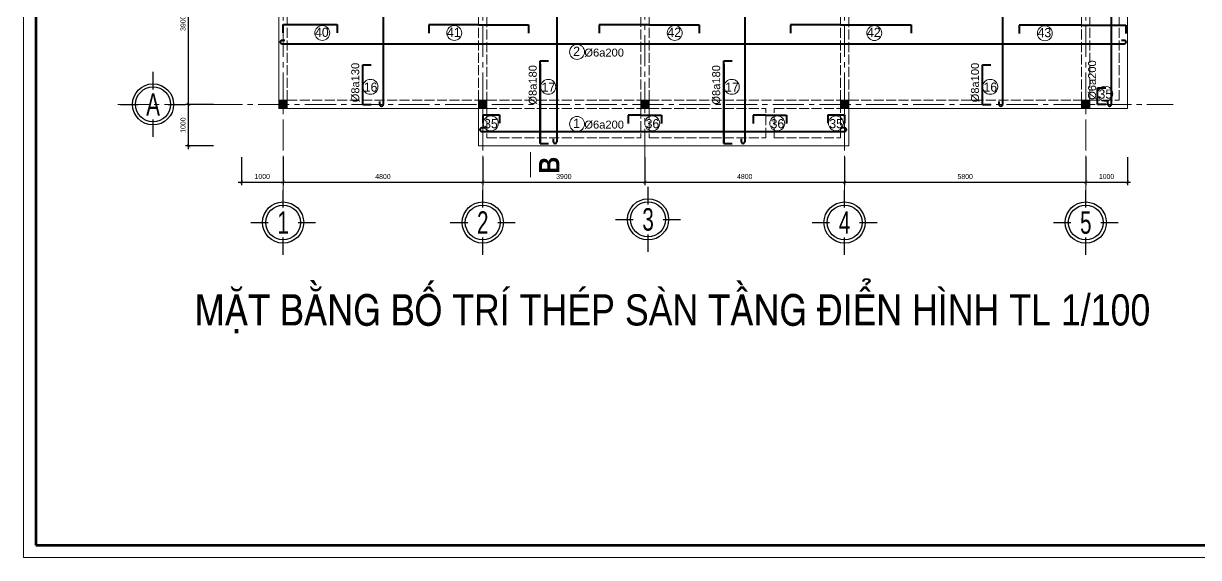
# Model space of a CAD drawing. Header units: inches. Extents: x 1604615 to 1925968, y -294302 to 52467.
# Drawn here: x 1762347 to 1790601, y -267877 to -255036 of the extents above; entities that cross this region are included whole.
import ezdxf
from ezdxf.enums import TextEntityAlignment as Align

# ---------------------------------------------------------------- set-up
doc = ezdxf.new("R2010")
doc.units = ezdxf.units.IN
doc.header["$LTSCALE"] = 20
doc.header["$MEASUREMENT"] = 0
for name, pattern in [('ACAD_ISO02W100', [15, 12, -3]), ('ACAD_ISO03W100', [30, 12, -18]), ('CENTER2', [1.125, 0.75, -0.125, 0.125, -0.125])]:
    doc.linetypes.add(name, pattern=pattern)
doc.layers.get('0').update_dxf_attribs({"lineweight": 13})
for name, color, linetype, lineweight in [('02', 103, 'Continuous', 20), ('dam', 132, 'Continuous', 40), ('khung', 26, 'Continuous', 80), ('kich thuoc', 8, 'Continuous', 13), ('KTHUOC_TRUC', 123, 'Continuous', 5), ('net dut', 7, 'Continuous', 9), ('SOHIEUTHEP', 212, 'Continuous', 13), ('THEP', 1, 'Continuous', 40), ('truc', 16, 'CENTER2', 9), ('VV', 114, 'Continuous', 13)]:
    doc.layers.add(name, color=color, linetype=linetype, lineweight=lineweight)
doc.layers.add('TEXT', color=9, linetype='Continuous')
doc.layers.add('TEXT2', color=4, linetype='Continuous')
doc.styles.add('chu', font='VHELVCN.TTF')
doc.styles.add('text', font='ARIALN.TTF')
doc.styles.add('thep', font='ARIAL.TTF')
doc.dimstyles.new('100THEPMU', dxfattribs={"dimtxt": 120, "dimasz": 75, "dimexe": 75, "dimexo": 250, "dimgap": 75, "dimtad": 1, "dimdec": 0, "dimzin": 4, "dimdsep": 46, "dimtxsty": 'Standard', "dimblk": 'ARCHTICK', "dimcen": 10, "dimdle": 75, "dimadec": 0, "dimazin": 0, "dimtfac": 1, "dimtdec": 0, "dimtix": 1, "dimtofl": 0, "dimtmove": 1, "dimatfit": 3, "dimfxl": 600, "dimfxlon": 1, "dimtolj": 1, "dimtzin": 0, "dimarcsym": 0})

# ---------------------------------------------------------------- blocks, each defined once
blk = doc.blocks.new('m')
at = {"layer": 'THEP'}
blk.add_line((-3, 41), (-73, 41), dxfattribs=at)
blk.add_arc((0, 0), 41.3, 266.3599, 93.6401, dxfattribs=at)
blk = doc.blocks.new('th')
at = {"layer": 'THEP'}
blk.add_line((0, 0), (-70, 0), dxfattribs=at)
blk.add_arc((-70, -41), 41.3, 86.3599, 273.6401, dxfattribs=at)
blk = doc.blocks.new('_ArchTick')
at = {"color": 0, "linetype": 'ByBlock', "const_width": 0.15}
blk.add_lwpolyline([(-0.5, -0.5), (0.5, 0.5)], dxfattribs=at)
blk = doc.blocks.new('*D400')
at = {"layer": 'Defpoints', "color": 0}
for p in [(1767586, -253181), (1768590, -253181), (1768590, -258851)]:
    blk.add_point(p, dxfattribs=at)
at = {"layer": 'kich thuoc', "color": 0, "lineweight": -2}
for p, q in [((1767586, -258251), (1767586, -258926)), ((1768590, -258251), (1768590, -258926)), ((1767511, -258851), (1768665, -258851))]:
    blk.add_line(p, q, dxfattribs=at)
at = {"layer": 'kich thuoc', "color": 0, "lineweight": -2, "xscale": 75, "yscale": 75, "zscale": 75, "rotation": 180}
blk.add_blockref('_ArchTick', (1767586, -258851), dxfattribs=at)
at = {"layer": 'kich thuoc', "color": 0, "lineweight": -2, "xscale": 75, "yscale": 75, "zscale": 75}
blk.add_blockref('_ArchTick', (1768590, -258851), dxfattribs=at)
at = {"layer": 'kich thuoc', "color": 0, "insert": (1768088, -258716), "char_height": 120, "attachment_point": 5}
blk.add_mtext('\\A1;1000', dxfattribs=at)
blk = doc.blocks.new('*D401')
at = {"layer": 'Defpoints', "color": 0}
for p in [(1768590, -253181), (1773390, -257081), (1773390, -258851)]:
    blk.add_point(p, dxfattribs=at)
at = {"layer": 'kich thuoc', "color": 0, "lineweight": -2}
for p, q in [((1768590, -258251), (1768590, -258926)), ((1773390, -258251), (1773390, -258926)), ((1768515, -258851), (1773465, -258851))]:
    blk.add_line(p, q, dxfattribs=at)
at = {"layer": 'kich thuoc', "color": 0, "lineweight": -2, "xscale": 75, "yscale": 75, "zscale": 75, "rotation": 180}
blk.add_blockref('_ArchTick', (1768590, -258851), dxfattribs=at)
at = {"layer": 'kich thuoc', "color": 0, "lineweight": -2, "xscale": 75, "yscale": 75, "zscale": 75}
blk.add_blockref('_ArchTick', (1773390, -258851), dxfattribs=at)
at = {"layer": 'kich thuoc', "color": 0, "insert": (1770990, -258716), "char_height": 120, "attachment_point": 5}
blk.add_mtext('\\A1;4800', dxfattribs=at)
blk = doc.blocks.new('*D402')
at = {"layer": 'Defpoints', "color": 0}
for p in [(1773390, -257081), (1777290, -257081), (1777290, -258851)]:
    blk.add_point(p, dxfattribs=at)
at = {"layer": 'kich thuoc', "color": 0, "lineweight": -2}
for p, q in [((1773390, -258251), (1773390, -258926)), ((1777290, -258251), (1777290, -258926)), ((1773315, -258851), (1777365, -258851))]:
    blk.add_line(p, q, dxfattribs=at)
at = {"layer": 'kich thuoc', "color": 0, "lineweight": -2, "xscale": 75, "yscale": 75, "zscale": 75, "rotation": 180}
blk.add_blockref('_ArchTick', (1773390, -258851), dxfattribs=at)
at = {"layer": 'kich thuoc', "color": 0, "lineweight": -2, "xscale": 75, "yscale": 75, "zscale": 75}
blk.add_blockref('_ArchTick', (1777290, -258851), dxfattribs=at)
at = {"layer": 'kich thuoc', "color": 0, "insert": (1775340, -258716), "char_height": 120, "attachment_point": 5}
blk.add_mtext('\\A1;3900', dxfattribs=at)
blk = doc.blocks.new('*D403')
at = {"layer": 'Defpoints', "color": 0}
for p in [(1777290, -257081), (1782090, -257081), (1782090, -258851)]:
    blk.add_point(p, dxfattribs=at)
at = {"layer": 'kich thuoc', "color": 0, "lineweight": -2}
for p, q in [((1777290, -258251), (1777290, -258926)), ((1782090, -258251), (1782090, -258926)), ((1777215, -258851), (1782165, -258851))]:
    blk.add_line(p, q, dxfattribs=at)
at = {"layer": 'kich thuoc', "color": 0, "lineweight": -2, "xscale": 75, "yscale": 75, "zscale": 75, "rotation": 180}
blk.add_blockref('_ArchTick', (1777290, -258851), dxfattribs=at)
at = {"layer": 'kich thuoc', "color": 0, "lineweight": -2, "xscale": 75, "yscale": 75, "zscale": 75}
blk.add_blockref('_ArchTick', (1782090, -258851), dxfattribs=at)
at = {"layer": 'kich thuoc', "color": 0, "insert": (1779690, -258716), "char_height": 120, "attachment_point": 5}
blk.add_mtext('\\A1;4800', dxfattribs=at)
blk = doc.blocks.new('*D404')
at = {"layer": 'Defpoints', "color": 0}
for p in [(1782090, -257081), (1787890, -257081), (1787890, -258851)]:
    blk.add_point(p, dxfattribs=at)
at = {"layer": 'kich thuoc', "color": 0, "lineweight": -2}
for p, q in [((1782090, -258251), (1782090, -258926)), ((1787890, -258251), (1787890, -258926)), ((1782015, -258851), (1787965, -258851))]:
    blk.add_line(p, q, dxfattribs=at)
at = {"layer": 'kich thuoc', "color": 0, "lineweight": -2, "xscale": 75, "yscale": 75, "zscale": 75, "rotation": 180}
blk.add_blockref('_ArchTick', (1782090, -258851), dxfattribs=at)
at = {"layer": 'kich thuoc', "color": 0, "lineweight": -2, "xscale": 75, "yscale": 75, "zscale": 75}
blk.add_blockref('_ArchTick', (1787890, -258851), dxfattribs=at)
at = {"layer": 'kich thuoc', "color": 0, "insert": (1784990, -258716), "char_height": 120, "attachment_point": 5}
blk.add_mtext('\\A1;5800', dxfattribs=at)
blk = doc.blocks.new('*D405')
at = {"layer": 'Defpoints', "color": 0}
for p in [(1787890, -257081), (1788890, -257081), (1788890, -258851)]:
    blk.add_point(p, dxfattribs=at)
at = {"layer": 'kich thuoc', "color": 0, "lineweight": -2}
for p, q in [((1787890, -258251), (1787890, -258926)), ((1788890, -258251), (1788890, -258926)), ((1787815, -258851), (1788965, -258851))]:
    blk.add_line(p, q, dxfattribs=at)
at = {"layer": 'kich thuoc', "color": 0, "lineweight": -2, "xscale": 75, "yscale": 75, "zscale": 75, "rotation": 180}
blk.add_blockref('_ArchTick', (1787890, -258851), dxfattribs=at)
at = {"layer": 'kich thuoc', "color": 0, "lineweight": -2, "xscale": 75, "yscale": 75, "zscale": 75}
blk.add_blockref('_ArchTick', (1788890, -258851), dxfattribs=at)
at = {"layer": 'kich thuoc', "color": 0, "insert": (1788390, -258716), "char_height": 120, "attachment_point": 5}
blk.add_mtext('\\A1;1000', dxfattribs=at)
blk = doc.blocks.new('*D409')
at = {"layer": 'Defpoints', "color": 0}
for p in [(1766318, -256981), (1773290, -256981), (1773290, -257981)]:
    blk.add_point(p, dxfattribs=at)
at = {"layer": 'kich thuoc', "color": 0, "lineweight": -2}
for p, q in [((1766918, -256981), (1766243, -256981)), ((1766318, -258056), (1766318, -256906)), ((1766918, -257981), (1766243, -257981))]:
    blk.add_line(p, q, dxfattribs=at)
at = {"layer": 'kich thuoc', "color": 0, "lineweight": -2, "xscale": 75, "yscale": 75, "zscale": 75}
for p, rotation in [((1766318, -256981), 90), ((1766318, -257981), 270)]:
    blk.add_blockref('_ArchTick', p, dxfattribs=dict(at, rotation=rotation))
at = {"layer": 'kich thuoc', "color": 0, "insert": (1766183, -257481), "char_height": 120, "attachment_point": 5, "rotation": 90}
blk.add_mtext('\\A1;1000', dxfattribs=at)
blk = doc.blocks.new('*D410')
at = {"layer": 'Defpoints', "color": 0}
for p in [(1766318, -253081), (1768490, -253081), (1773290, -256981)]:
    blk.add_point(p, dxfattribs=at)
at = {"layer": 'kich thuoc', "color": 0, "lineweight": -2}
for p, q in [((1766918, -253081), (1766243, -253081)), ((1766318, -257056), (1766318, -253006)), ((1766918, -256981), (1766243, -256981))]:
    blk.add_line(p, q, dxfattribs=at)
at = {"layer": 'kich thuoc', "color": 0, "lineweight": -2, "xscale": 75, "yscale": 75, "zscale": 75}
for p, rotation in [((1766318, -253081), 90), ((1766318, -256981), 270)]:
    blk.add_blockref('_ArchTick', p, dxfattribs=dict(at, rotation=rotation))
at = {"layer": 'kich thuoc', "color": 0, "insert": (1766183, -255031), "char_height": 120, "attachment_point": 5, "rotation": 90}
blk.add_mtext('\\A1;3900', dxfattribs=at)

msp = doc.modelspace()

# ---------------------------------------------------------------- linework, layer by layer
at = {"linetype": 'ACAD_ISO03W100'}
for p, q in [((1768690.3, -256881.5), (1768490.3, -256881.5)), ((1768490.3, -256881.5), (1768490.3, -257081.5)), ((1768490.3, -257081.5), (1768690.3, -257081.5)), ((1768690.3, -257081.5), (1768690.3, -256881.5)), ((1773490.3, -256881.5), (1773290.3, -256881.5)), ((1773290.3, -256881.5), (1773290.3, -257081.5)), ((1773290.3, -257081.5), (1773490.3, -257081.5)), ((1773490.3, -257081.5), (1773490.3, -256881.5)), ((1777390.3, -256881.5), (1777190.3, -256881.5)), ((1777190.3, -256881.5), (1777190.3, -257081.5)), ((1777190.3, -257081.5), (1777390.3, -257081.5)), ((1777390.3, -257081.5), (1777390.3, -256881.5))]:
    msp.add_line(p, q, dxfattribs=at)
for points in [[(1781990.3, -257081.5), (1782190.3, -257081.5), (1782190.3, -256881.5), (1781990.3, -256881.5)], [(1787790.3, -257081.5), (1787990.3, -257081.5), (1787990.3, -256881.5), (1787790.3, -256881.5)]]:
    msp.add_lwpolyline(points, close=True, dxfattribs=at)
for points in [[(1768490.3, -256881.5), (1768690.3, -256881.5), (1768490.3, -257081.5), (1768690.3, -257081.5)], [(1773290.3, -256881.5), (1773490.3, -256881.5), (1773290.3, -257081.5), (1773490.3, -257081.5)], [(1777190.3, -256881.5), (1777390.3, -256881.5), (1777190.3, -257081.5), (1777390.3, -257081.5)], [(1781990.3, -256881.5), (1782190.3, -256881.5), (1781990.3, -257081.5), (1782190.3, -257081.5)], [(1787790.3, -256881.5), (1787990.3, -256881.5), (1787790.3, -257081.5), (1787990.3, -257081.5)]]:
    msp.add_solid(points, dxfattribs=at)
at = {"layer": '02'}
msp.add_lwpolyline([(1762347, -267877), (1846447, -267877), (1846447, -208477), (1762347, -208477)], close=True, dxfattribs=at)
at = {"layer": 'dam', "const_width": 28}
msp.add_lwpolyline([(1774536.5, -258122.3), (1774536.5, -258733.4)], dxfattribs=at)
at = {"layer": 'khung'}
msp.add_lwpolyline([(1762647, -267577), (1846147, -267577), (1846147, -208777), (1762647, -208777)], close=True, dxfattribs=at)
at = {"layer": 'net dut', "linetype": 'ACAD_ISO02W100'}
for p, q in [((1768690.3, -256881.5), (1768690.3, -247081.5)), ((1773290.3, -256881.5), (1773290.3, -247081.5)), ((1773490.3, -247081.5), (1773490.3, -256881.5)), ((1787790.3, -247981.5), (1787790.3, -256881.5)), ((1787990.3, -256881.5), (1787990.3, -249289.7)), ((1777190.3, -251279.4), (1777190.3, -256881.5)), ((1777390.3, -256881.5), (1777390.3, -251281.5)), ((1788690.3, -256881.5), (1788690.3, -253181.5)), ((1768690.3, -256881.5), (1787790.3, -256881.5)), ((1773490.3, -257081.5), (1773490.3, -257781.5)), ((1773490.3, -257081.5), (1780195.9, -257081.5)), ((1777190.3, -257081.5), (1777190.3, -257781.5)), ((1777390.3, -257081.5), (1777390.3, -257781.5)), ((1780195.9, -257781.5), (1780195.9, -257081.5)), ((1780395.9, -257781.5), (1780395.9, -257081.5)), ((1780395.9, -257081.5), (1781990.3, -257081.5)), ((1781990.7, -257781.5), (1781990.7, -257081.5)), ((1787990.3, -256881.5), (1788690.3, -256881.5)), ((1773490.3, -257781.5), (1777190.3, -257781.5)), ((1777390.3, -257781.5), (1780195.9, -257781.5)), ((1780395.9, -257781.5), (1781990.7, -257781.5))]:
    msp.add_line(p, q, dxfattribs=at)
at = {"layer": 'net dut', "linetype": 'Continuous'}
for p, q in [((1788890.3, -257081.5), (1788890.3, -249081.5)), ((1768490.3, -252981.5), (1768490.3, -256881.5)), ((1773490.3, -257081.5), (1768690.3, -257081.5)), ((1773290.3, -257081.5), (1773290.3, -257981.5)), ((1787790.3, -257081.5), (1781990.7, -257081.5)), ((1782190.3, -257081.5), (1782190.3, -257981.5)), ((1773290.3, -257981.5), (1782190.3, -257981.5))]:
    msp.add_line(p, q, dxfattribs=at)
at = {"layer": 'net dut', "color": 1, "linetype": 'Continuous'}
msp.add_line((1767267, -256981.5), (1766367, -256981.5), dxfattribs=at)
at = {"layer": 'net dut', "linetype": 'ACAD_ISO03W100'}
for p, q in [((1768490.3, -256881.5), (1768690.3, -256881.5)), ((1773490.3, -256881.5), (1773290.3, -256881.5)), ((1777190.3, -256881.5), (1777390.3, -256881.5)), ((1787790.3, -256881.5), (1787990.3, -256881.5)), ((1782190.3, -257981.5), (1780195.9, -257981.5))]:
    msp.add_line(p, q, dxfattribs=at)
at = {"layer": 'net dut'}
msp.add_line((1788890.3, -257081.5), (1787990.3, -257081.5), dxfattribs=at)
at = {"layer": 'net dut', "linetype": 'ACAD_ISO02W100'}
msp.add_lwpolyline([(1782190.3, -247981.5), (1782190.3, -256881.5), (1781990.3, -256881.5), (1781990.3, -242581.5)], dxfattribs=at)
at = {"layer": 'TEXT2'}
for p, q in [((1765462.7, -256621.5), (1765462.7, -256201.5)), ((1764682.7, -256981.5), (1765102.7, -256981.5)), ((1765822.7, -256981.5), (1766242.7, -256981.5)), ((1765462.7, -257761.5), (1765462.7, -257341.5)), ((1768590.3, -259461.6), (1768590.3, -259041.6)), ((1773390.3, -259461.6), (1773390.3, -259041.6)), ((1777365.3, -259386.6), (1777365.3, -258966.6)), ((1782090.3, -259461.6), (1782090.3, -259041.6)), ((1787890.3, -259461.6), (1787890.3, -259041.6)), ((1767810.3, -259821.6), (1768230.3, -259821.6)), ((1768950.3, -259821.6), (1769370.3, -259821.6)), ((1772610.3, -259821.6), (1773030.3, -259821.6)), ((1773750.3, -259821.6), (1774170.3, -259821.6)), ((1776585.3, -259746.6), (1777005.3, -259746.6)), ((1777725.3, -259746.6), (1778145.3, -259746.6)), ((1781310.3, -259821.6), (1781730.3, -259821.6)), ((1782450.3, -259821.6), (1782870.3, -259821.6)), ((1787110.3, -259821.6), (1787530.3, -259821.6)), ((1788250.3, -259821.6), (1788670.3, -259821.6)), ((1768590.3, -260601.6), (1768590.3, -260181.6)), ((1773390.3, -260601.6), (1773390.3, -260181.6)), ((1777365.3, -260526.6), (1777365.3, -260106.6)), ((1782090.3, -260601.6), (1782090.3, -260181.6)), ((1787890.3, -260601.6), (1787890.3, -260181.6))]:
    msp.add_line(p, q, dxfattribs=at)
for centre, radius in [((1765462.7, -256981.5), 495), ((1765462.7, -256981.5), 420), ((1768590.3, -259821.6), 495), ((1773390.3, -259821.6), 495), ((1777365.3, -259746.6), 495), ((1777365.3, -259746.6), 420), ((1782090.3, -259821.6), 495), ((1787890.3, -259821.6), 495), ((1768590.3, -259821.6), 420), ((1773390.3, -259821.6), 420), ((1782090.3, -259821.6), 420), ((1787890.3, -259821.6), 420)]:
    msp.add_circle(centre, radius, dxfattribs=at)
at = {"layer": 'THEP'}
for p, q in [((1788503.6, -249181.5), (1788503.6, -256981.5)), ((1770997.1, -253040.7), (1770997.1, -256981.5)), ((1775172.1, -253040.7), (1775171.7, -257878.6)), ((1785891.2, -253040.8), (1785891.2, -256981.5)), ((1779691.6, -253953.9), (1779691.6, -257878.6)), ((1768590.3, -255263.2), (1768590.3, -255063.2)), ((1768590.3, -255063.2), (1769890.3, -255063.2)), ((1769890.3, -255063.2), (1769890.3, -255263.2)), ((1773290.3, -255067.3), (1772090.3, -255067.3)), ((1772090.3, -255067.3), (1772090.3, -255267.3)), ((1773290.3, -255067.3), (1773490.3, -255067.3)), ((1773490.3, -255067.3), (1774490.3, -255067.3)), ((1774490.3, -255067.3), (1774490.3, -255267.3)), ((1777190.3, -255067.3), (1776190.3, -255067.3)), ((1776190.3, -255067.3), (1776190.3, -255267.3)), ((1777390.3, -255067.3), (1777190.3, -255067.3)), ((1777390.3, -255067.3), (1778590.3, -255067.3)), ((1778590.3, -255067.3), (1778590.3, -255267.3)), ((1781990.3, -255068.4), (1780790.3, -255068.4)), ((1780790.3, -255068.4), (1780790.3, -255268.4)), ((1781990.3, -255068.4), (1782190.3, -255068.4)), ((1782190.3, -255068.4), (1783690.3, -255068.4)), ((1783690.3, -255068.4), (1783690.3, -255268.4)), ((1787790.3, -255075.6), (1786290.3, -255075.6)), ((1786290.3, -255075.6), (1786290.3, -255275.6)), ((1787790.3, -255075.6), (1788849.6, -255075.6)), ((1788849.6, -255075.6), (1788849.6, -255275.6)), ((1768565.2, -255524.6), (1788816.5, -255524.6)), ((1774774.4, -257923), (1774774.4, -255931.5)), ((1774774.4, -255931.5), (1774974.4, -255931.5)), ((1779186.1, -257923), (1779186.1, -255931.5)), ((1779186.1, -255931.5), (1779386.1, -255931.5)), ((1770507.5, -256981.5), (1770507.5, -256031.5)), ((1770507.5, -256031.5), (1770707.5, -256031.5)), ((1774774.4, -256006.5), (1774774.4, -257923)), ((1779186.1, -256006.5), (1779186.1, -257923)), ((1785409.5, -256981.5), (1785409.5, -256031.5)), ((1785409.5, -256031.5), (1785609.5, -256031.5)), ((1788174.7, -256981.5), (1788174.7, -256581.5)), ((1788174.7, -256581.5), (1788374.7, -256581.5)), ((1770507.5, -256981.5), (1770707.5, -256981.5)), ((1770914.6, -256981.3), (1770914.7, -256911.3)), ((1785409.5, -256981.5), (1785609.5, -256981.5)), ((1785806.7, -256978.8), (1785806.8, -256908.8)), ((1788374.7, -256981.5), (1788174.7, -256981.5)), ((1788421, -256978.8), (1788421.1, -256908.8)), ((1773365.2, -257343.5), (1773365.2, -257343.5)), ((1773390.3, -257235.4), (1773790.3, -257235.4)), ((1773390.3, -257235.4), (1773390.3, -257435.4)), ((1773790.3, -257235.4), (1773790.3, -257435.4)), ((1777190.3, -257237.2), (1776890.3, -257237.2)), ((1776890.3, -257237.2), (1776890.3, -257437.2)), ((1777190.3, -257237.2), (1777390.3, -257237.2)), ((1777390.3, -257237.2), (1777690.3, -257237.2)), ((1777690.3, -257237.2), (1777690.3, -257437.2)), ((1780195.9, -257237.2), (1779895.9, -257237.2)), ((1779895.9, -257237.2), (1779895.9, -257437.2)), ((1780195.9, -257237.2), (1780395.9, -257237.2)), ((1780395.9, -257237.2), (1780695.9, -257237.2)), ((1780695.9, -257237.2), (1780695.9, -257437.2)), ((1781690.3, -257235.4), (1782090.3, -257235.4)), ((1781690.3, -257235.4), (1781690.3, -257435.4)), ((1782090.3, -257235.4), (1782090.3, -257435.4)), ((1773365.2, -257629.5), (1782090.3, -257629.5)), ((1774774.4, -257923), (1774974.4, -257923)), ((1775089.2, -257878.5), (1775089.3, -257808.5)), ((1779186.1, -257923), (1779386.1, -257923)), ((1779608.5, -257878.5), (1779608.6, -257808.5))]:
    msp.add_line(p, q, dxfattribs=at)
for centre in [(1770955.8, -256984), (1785847.9, -256981.5), (1788462.3, -256981.5), (1775130.5, -257881.2), (1779649.7, -257881.2)]:
    msp.add_arc(centre, 41.3, 176.27974, 3.55999, dxfattribs=at)
at = {"layer": 'truc', "ltscale": 50}
for p, q in [((1768590.3, -259215.6), (1768590.3, -236011.2)), ((1773390.3, -259215.6), (1773390.3, -236011.2)), ((1777290.3, -258315.6), (1777290.3, -236011.2)), ((1782090.3, -259215.6), (1782090.3, -236011.2)), ((1787890.3, -259215.6), (1787890.3, -236011.2)), ((1764611.9, -256981.5), (1789993.2, -256981.5))]:
    msp.add_line(p, q, dxfattribs=at)
at = {"layer": 'VV'}
for centre in [(1769531.8, -255264.1), (1772705.4, -255264.1), (1778005.4, -255264.1), (1782805.4, -255265.1), (1786905.4, -255272.4), (1775657.5, -255718.8), (1770690.2, -256559.2), (1774966.5, -256559.2), (1779378.3, -256559.2), (1785592.1, -256559.2), (1788357.6, -256726), (1773583.9, -257437.9), (1775657.5, -257451.1), (1777466.6, -257437.9), (1780472.2, -257437.9), (1781883.9, -257437.9)]:
    msp.add_circle(centre, 180, dxfattribs=at)

# ---------------------------------------------------------------- block references
at = {"layer": 'kich thuoc'}
for name, p in [('th', (1768632.6, -255442)), ('m', (1788819.1, -255483.3)), ('th', (1773432.6, -257546.9)), ('m', (1782092.9, -257588.2))]:
    msp.add_blockref(name, p, dxfattribs=at)

# ---------------------------------------------------------------- texts
at = {"insert": (1766467.8, -261548), "char_height": 750, "width": 25518.79, "attachment_point": 1, "style": 'chu'}
msp.add_mtext('MAËT BAÈNG BOÁ TRÍ THEÙP SAØN TAÀNG ÑIEÅN HÌNH TL 1/100', dxfattribs=at)
at = {"layer": 'KTHUOC_TRUC', "insert": (1774987.4, -258442.9), "char_height": 490, "width": 3630.74, "attachment_point": 5, "rotation": 90}
msp.add_mtext('{\\fVNI-Helve-Condense|b1|i0|c0|p2;B}', dxfattribs=at)
at = {"layer": 'SOHIEUTHEP', "char_height": 220, "width": 2161.155, "attachment_point": 5}
for s, insert in [('{\\fVNI-Avo|b0|i0|c0|p2;40}', (1769521.4, -255248.9)), ('{\\fVNI-Avo|b0|i0|c0|p2;41}', (1772695, -255248.9)), ('{\\fVNI-Avo|b0|i0|c0|p2;42}', (1777995, -255248.9)), ('{\\fVNI-Avo|b0|i0|c0|p2;42}', (1782795, -255250)), ('{\\fVNI-Avo|b0|i0|c0|p2;43}', (1786895, -255257.2)), ('{\\fVNI-Avo|b0|i0|c0|p2;2}', (1775647.1, -255703.7)), ('{\\fVNI-Avo|b0|i0|c0|p2;16}', (1770693.4, -256567.9)), ('{\\fVNI-Avo|b0|i0|c0|p2;17}', (1774969.8, -256567.9)), ('{\\fVNI-Avo|b0|i0|c0|p2;17}', (1779381.5, -256567.9)), ('{\\fVNI-Avo|b0|i0|c0|p2;16}', (1785595.4, -256567.9)), ('{\\fVNI-Avo|b0|i0|c0|p2;35}', (1788360.8, -256734.7)), ('{\\fVNI-Avo|b0|i0|c0|p2;35}', (1773587.1, -257446.7)), ('{\\fVNI-Avo|b0|i0|c0|p2;1}', (1775647.1, -257435.9)), ('{\\fVNI-Avo|b0|i0|c0|p2;36}', (1777469.8, -257446.7)), ('{\\fVNI-Avo|b0|i0|c0|p2;36}', (1780475.4, -257446.7)), ('{\\fVNI-Avo|b0|i0|c0|p2;35}', (1781887.1, -257446.7))]:
    msp.add_mtext(s, dxfattribs=dict(at, insert=insert))
at = {"layer": 'TEXT', "style": 'thep'}
for p in [(1775834.3, -255830.9), (1775834.3, -257563.1)]:
    msp.add_text('%%C6a200', height=191.25, dxfattribs=at).set_placement(p)
for s, p in [('%%C6a200', (1788137.1, -256871.3)), ('%%C8a130', (1770419.7, -256931.3)), ('%%C8a180', (1774686.6, -256986.6)), ('%%C8a180', (1779098.3, -256986.6)), ('%%C8a100', (1785321.7, -256931.3))]:
    msp.add_text(s, height=191.25, rotation=90, dxfattribs=at).set_placement(p)
at = {"layer": 'TEXT2', "style": 'text', "width": 0.8}
for tag, p in [('A', (1765462.7, -256981.5)), ('1', (1768590.3, -259821.6)), ('2', (1773390.3, -259821.6)), ('3', (1777365.3, -259746.6)), ('4', (1782090.3, -259821.6)), ('5', (1787890.3, -259821.6))]:
    msp.add_attdef(tag, text='1', height=540, dxfattribs=at).set_placement(p, align=Align.MIDDLE_CENTER)

# ---------------------------------------------------------------- dimensions: what is measured, and where the dimension line sits
at = {"layer": 'kich thuoc'}
for base, p1, p2, picture, middle in [((1766317.7, -253081.5), (1773290.3, -256981.5), (1768490.3, -253081.5), '*D410', (1766182.7, -255031.5)), ((1766317.7, -256981.5), (1773290.3, -257981.5), (1773290.3, -256981.5), '*D409', (1766182.7, -257481.5))]:
    dim = msp.add_linear_dim(base=base, p1=p1, p2=p2, angle=90, dimstyle='100THEPMU', dxfattribs=at)
    dim.commit()
    dim.dimension.update_dxf_attribs({"geometry": picture, "text_midpoint": middle})
dim = msp.add_linear_dim(base=(1768590.3, -258851.3), p1=(1767586.5, -253181.5), p2=(1768590.3, -253181.5), text='1000', dimstyle='100THEPMU', dxfattribs=at)
dim.commit()
dim.dimension.update_dxf_attribs({"geometry": '*D400', "text_midpoint": (1768088.4, -258716.3)})
for base, p1, p2, picture, middle in [((1773390.3, -258851.3), (1768590.3, -253181.5), (1773390.3, -257081.5), '*D401', (1770990.3, -258716.3)), ((1777290.3, -258851.3), (1773390.3, -257081.5), (1777290.3, -257081.5), '*D402', (1775340.3, -258716.3)), ((1782090.3, -258851.3), (1777290.3, -257081.5), (1782090.3, -257081.5), '*D403', (1779690.3, -258716.3)), ((1787890.3, -258851.3), (1782090.3, -257081.5), (1787890.3, -257081.5), '*D404', (1784990.3, -258716.3)), ((1788890.3, -258851.3), (1787890.3, -257081.5), (1788890.3, -257081.5), '*D405', (1788390.3, -258716.3))]:
    dim = msp.add_linear_dim(base=base, p1=p1, p2=p2, dimstyle='100THEPMU', dxfattribs=at)
    dim.commit()
    dim.dimension.update_dxf_attribs({"geometry": picture, "text_midpoint": middle})

doc.saveas('drawing.dxf')
